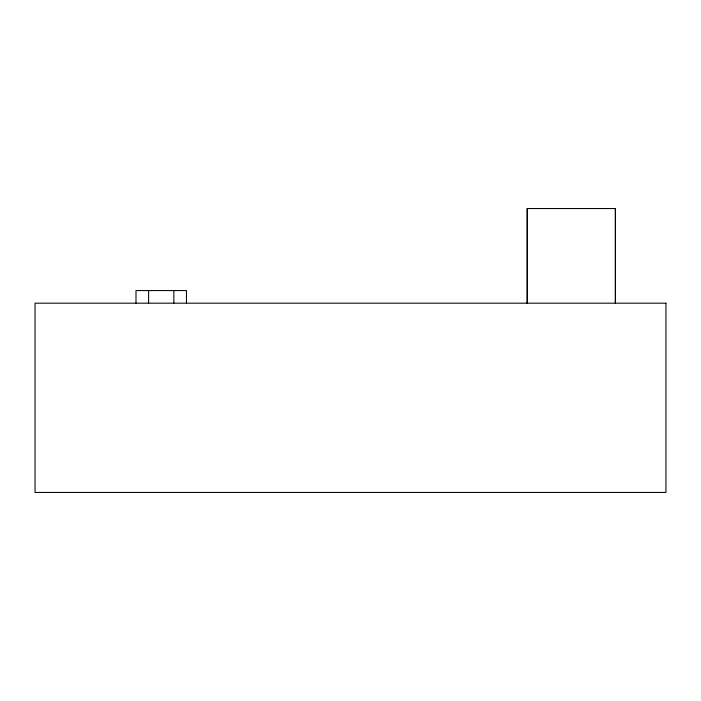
<?xml version="1.0" encoding="UTF-8"?>
<svg xmlns="http://www.w3.org/2000/svg" width="701" height="701" viewBox="0 0 701 701"><rect width="100%" height="100%" fill="white"/><g stroke="black" fill="none" stroke-linecap="round" stroke-linejoin="round"><path stroke-width="1.05" d="M615.478 303.183L615.478 208.547L527.152 208.547L527.152 303.183M615.32 208.547L615.32 303.183M527.31 208.547L527.31 303.183M186.466 303.183L186.466 290.565L135.994 290.565L135.994 303.183M173.848 290.565L173.848 303.183M148.612 290.565L148.612 303.183M665.95 303.183L35.05 303.183L35.05 492.452L665.95 492.452L665.95 303.183"/></g></svg>
